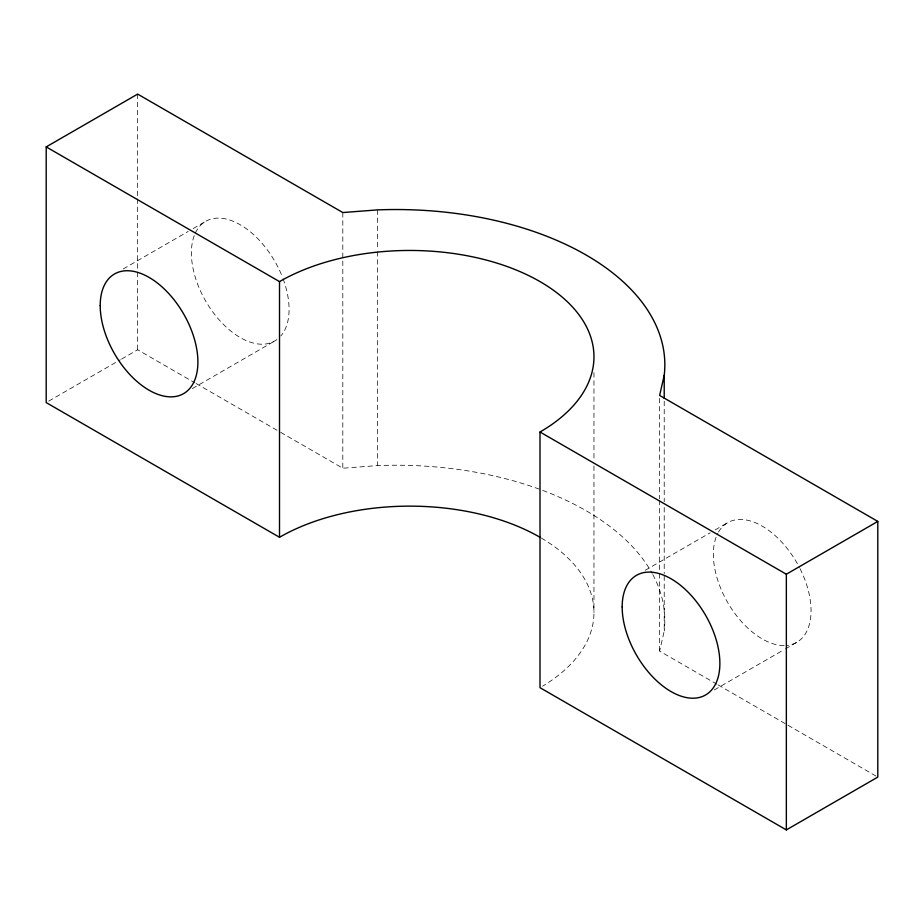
<?xml version="1.0" encoding="UTF-8"?>
<svg xmlns="http://www.w3.org/2000/svg" width="924" height="924" viewBox="0 0 924 924"><rect width="100%" height="100%" fill="white"/><g stroke="black" fill="none" stroke-linecap="round" stroke-linejoin="round"><path stroke-width="0.69" stroke-dasharray="4.62 3.46" d="M716.978 684.245L659.632 651.143L664.217 631.023L664.217 574.994M123.262 268.93L188.207 231.439M193.208 228.551L205.694 221.333M48.672 401.155L120.351 359.771M121.587 359.055L137.653 349.78L194.849 382.802M192.342 388.577L274.774 340.979M645.229 570.281L710.175 532.79M715.176 529.902L727.662 522.695M714.31 689.928L784.245 649.549M785.492 648.833L796.742 642.342M280.642 432.328L342.804 468.225L377.662 465.581A268.942 155.267 0 0 1 652.125 573.33M196.096 383.518L279.394 431.612M718.225 684.973L786.786 724.555M788.033 725.271L877.8 777.096M664.217 401.189L664.217 501.732M664.217 507.484L664.217 573.561M659.632 398.325L659.632 498.879M659.632 500.311L659.632 572.129M659.632 573.573L659.632 651.143M593.959 372.603L593.959 460.221M593.959 465.973L593.959 612.485M377.662 209.887L377.662 250.104M377.662 251.547L377.662 465.581M342.804 212.543L342.804 468.225M137.653 94.098L137.653 197.517M137.653 198.96L137.653 270.778M137.653 272.21L137.653 349.78M652.806 574.566A268.942 155.267 0 0 1 664.217 631.023M541.302 538.034A184.211 106.352 0 0 1 542.584 686.174M784.13 645.576A69.081 39.882 60 0 1 728.17 603.326A69.081 39.882 60 0 1 717.936 533.113M718.56 531.993A69.081 39.882 60 0 1 799.399 567.44M800.034 568.676A69.081 39.882 60 0 1 786.624 645.46M276.946 339.558A69.081 39.882 60 0 1 214.738 314.553A69.081 39.882 60 0 1 194.837 234.13M195.38 232.929A69.081 39.882 60 0 1 237.399 223.215A69.081 39.882 60 0 1 282.536 277.385M283.056 278.748A69.081 39.882 60 0 1 280.85 335.932"/><path stroke-width="1.39" d="M46.2 146.904L137.653 94.098L342.804 212.543L377.662 209.887A268.942 155.267 0 0 1 664.217 375.329L659.632 395.449L877.8 521.413L877.8 777.096L786.347 829.902L540.009 687.687L540.009 432.005A184.211 106.352 0 0 0 540.009 281.601A184.211 106.352 0 0 0 279.51 281.601L46.2 146.904L46.2 402.587L279.51 537.283A184.211 106.352 0 0 1 540.009 537.283M540.009 432.005L786.347 574.22L877.8 521.413M786.347 574.22L786.347 829.902M664.217 375.329L664.217 398.313M279.51 281.601L279.51 537.283M100.208 305.601A69.081 39.882 60 0 0 173.481 396.743A69.081 39.882 60 0 0 173.481 299.053A69.081 39.882 60 0 0 100.208 305.601M622.175 606.952A69.081 39.882 60 0 0 695.449 698.105A69.081 39.882 60 0 0 695.449 600.415A69.081 39.882 60 0 0 622.175 606.952"/></g></svg>
